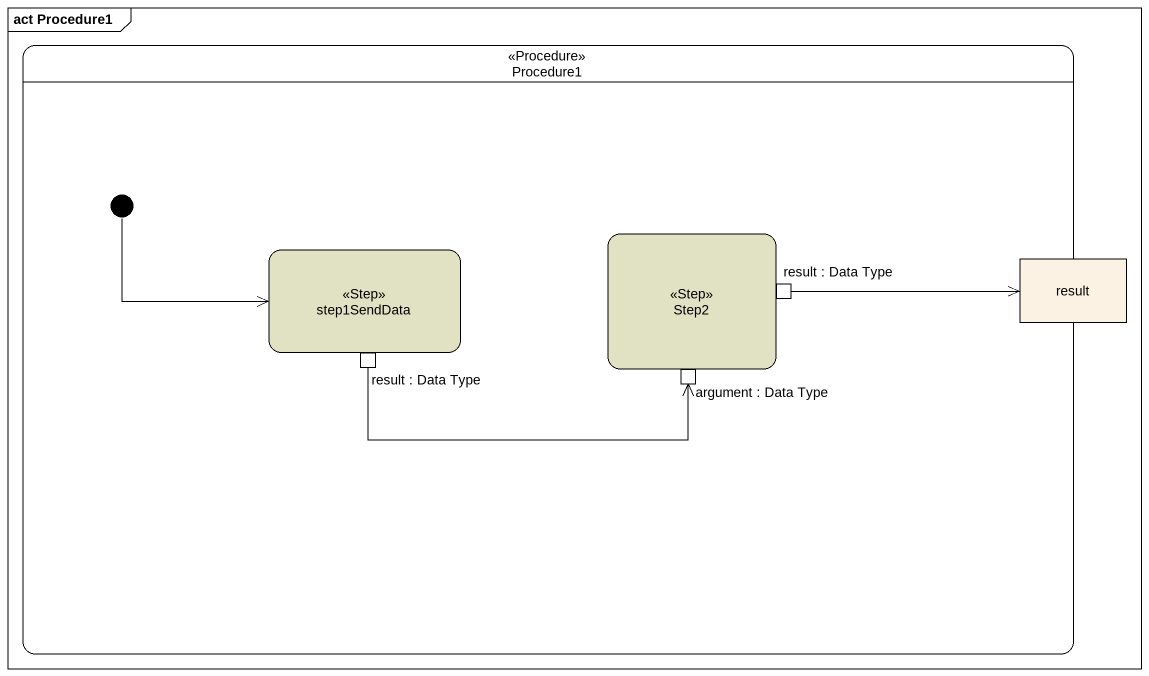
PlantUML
@startuml
mainframe act Procedure1
hide empty description
state Procedure1 <<Procedure>> {
  state Step2 <<Step>> #E1E1C3 {
    state "result : Data Type" as result_Data_Type <<outputPin>>
    state "argument : Data Type" as argument_Data_Type <<inputPin>>
  }
  state step1SendData <<Step>> #E1E1C3 {
    state "result : Data Type" as result_Data_Type_2 <<outputPin>>
  }
  state result <<object>>
  [*] -right-> step1SendData
}
result_Data_Type -right-> result
result_Data_Type_2 -right-> argument_Data_Type
@enduml
